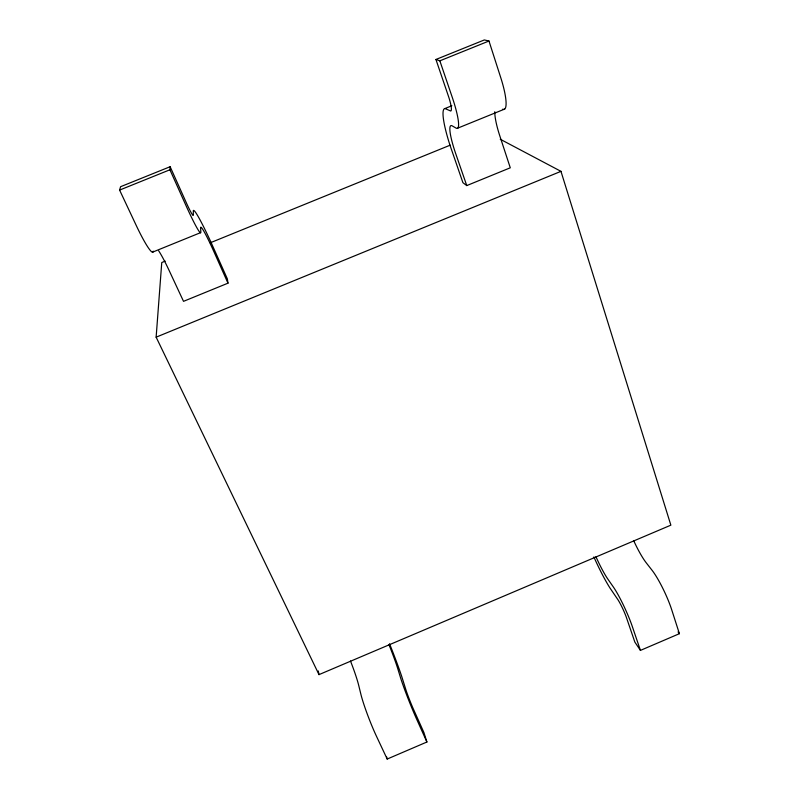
<?xml version="1.0" encoding="UTF-8"?>
<svg xmlns="http://www.w3.org/2000/svg" width="799" height="799" viewBox="0 0 799 799"><rect width="100%" height="100%" fill="white"/><g stroke="black" fill="none" stroke-linecap="round" stroke-linejoin="round"><path stroke-width="1.2" d="M158.691 250.826A36.055 4.065 66.4 0 1 169.208 270.641L183.52 301.343L227.975 283.176L214.202 252.324A35.995 2.517 66.8 0 0 200.589 228.035L200.839 231.83A37.833 2.687 66.6 0 1 185.837 205.213L169.927 169.768L170.137 166.711L120.589 186.706L119.6 190.082L136.18 225.328A37.913 4.335 66 0 0 153.278 251.156M500.264 139.246L560.968 171.346L670.86 525.163L318.991 674.626L156.135 337.168L161.758 262.531L165.213 261.123M350.481 661.003A31.231 2.966 68.6 0 1 358.721 685.442L360.898 694.311A31.361 2.886 68.9 0 0 376.419 736.149L387.185 759.05L426.906 742.011L423.899 732.503L412.943 708.054A15.61 0.889 68.3 0 1 406.082 690.346L401.797 676.673A46.821 2.767 68.2 0 0 389.532 643.744M593.877 556.953A46.452 6.282 65.8 0 0 609.947 587.964L618.056 599.889A15.491 2.027 65.5 0 1 626.206 616.878L634.845 642.086L640.438 650.396L679.4 633.687L671.709 609.767A31.021 5.124 64.9 0 0 652.034 570.236L646.351 562.965A30.891 5.263 65.4 0 1 633.717 540.703M451.864 105.738L444.983 108.524A53.563 8.569 69 0 0 449.997 145.258L462.911 182.681L466.756 185.588L510.281 167.8L499.834 135.97A35.605 7.181 69.4 0 1 494.791 111.74M156.135 337.168L560.968 171.346M210.217 242.816L450.207 145.158M152.509 252.184L200.459 232.699M457.777 128.12L504.638 109.083M444.983 108.524L450.666 111.011A18.687 3.036 69.6 0 0 448.938 97.678L435.934 59.476L484.324 39.95L488.978 41.009L500.743 77.633A37.413 7.66 70.1 0 1 502.581 109.203M119.6 190.082L169.927 169.768M435.934 59.476L439.849 60.834L488.978 41.009M678.051 631.889L679.4 633.687M426.906 742.011L416.559 718.97A31.301 1.788 68.3 0 1 400.459 677.452L397.802 668.803A31.181 1.838 68.2 0 0 388.963 644.653M170.137 166.711L186.816 203.865A18.866 1.338 66.6 0 0 193.288 215.41L193.328 210.556A54.062 3.775 66.8 0 1 211.086 242.477L227.365 278.911L227.975 283.176M466.756 185.588L455.8 153.907A35.655 5.703 69 0 1 452.154 125.843L456.089 128.1A37.473 6.082 69.6 0 0 452.244 97.278L439.849 60.834M640.438 650.396L632.349 626.616A31.051 4.065 65.5 0 0 613.213 586.786L607.989 579.305A30.931 4.185 65.8 0 1 595.944 556.743M386.626 756.883L387.185 759.05M318.282 670.95L318.991 674.626"/></g></svg>
